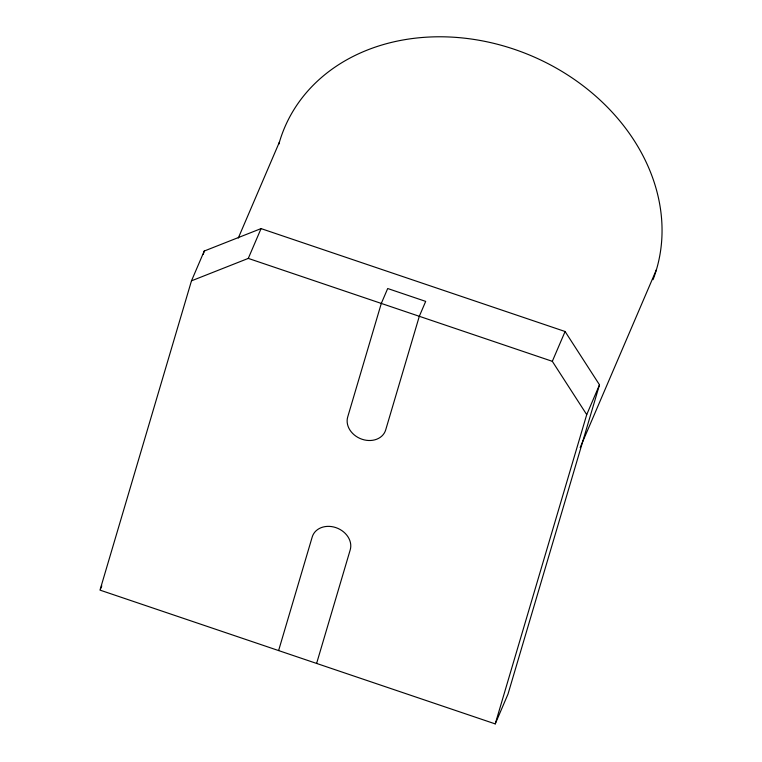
<?xml version="1.0" encoding="UTF-8"?>
<svg xmlns="http://www.w3.org/2000/svg" width="762" height="762" viewBox="0 0 762 762"><rect width="100%" height="100%" fill="white"/><g stroke="black" fill="none" stroke-linecap="round" stroke-linejoin="round"><path stroke-width="1.14" d="M191.481 280.835L99.993 590.112L495.233 723.9L508.006 694.096L599.494 384.82L565.099 331.508L261.061 228.6L204.254 251.031L191.481 280.835L248.288 258.404L552.317 361.321L586.721 414.623L495.233 723.9M203.244 254.451L204.254 251.031M278.606 650.577L312.22 536.962A20.088 16.421 23.2 0 1 335.89 527.618A20.088 16.421 23.2 0 1 350.225 549.831L316.611 663.435M238.277 238.077L279.444 142.008M100.451 589.045L101.822 585.854M248.288 258.404L261.061 228.6M552.317 361.321L565.099 331.508M586.721 414.623L599.494 384.82M580.177 447.561L656.444 269.615M278.816 144.209A199.311 162.868 23.2 0 1 519.055 50.968A199.311 162.868 23.2 0 1 653.034 279.673M381.305 303.428L347.691 417.043A20.088 16.421 23.2 0 0 362.026 439.255A20.088 16.421 23.2 0 0 385.696 429.901L419.31 316.297L425.691 301.39L387.696 288.522L381.305 303.428"/></g></svg>
